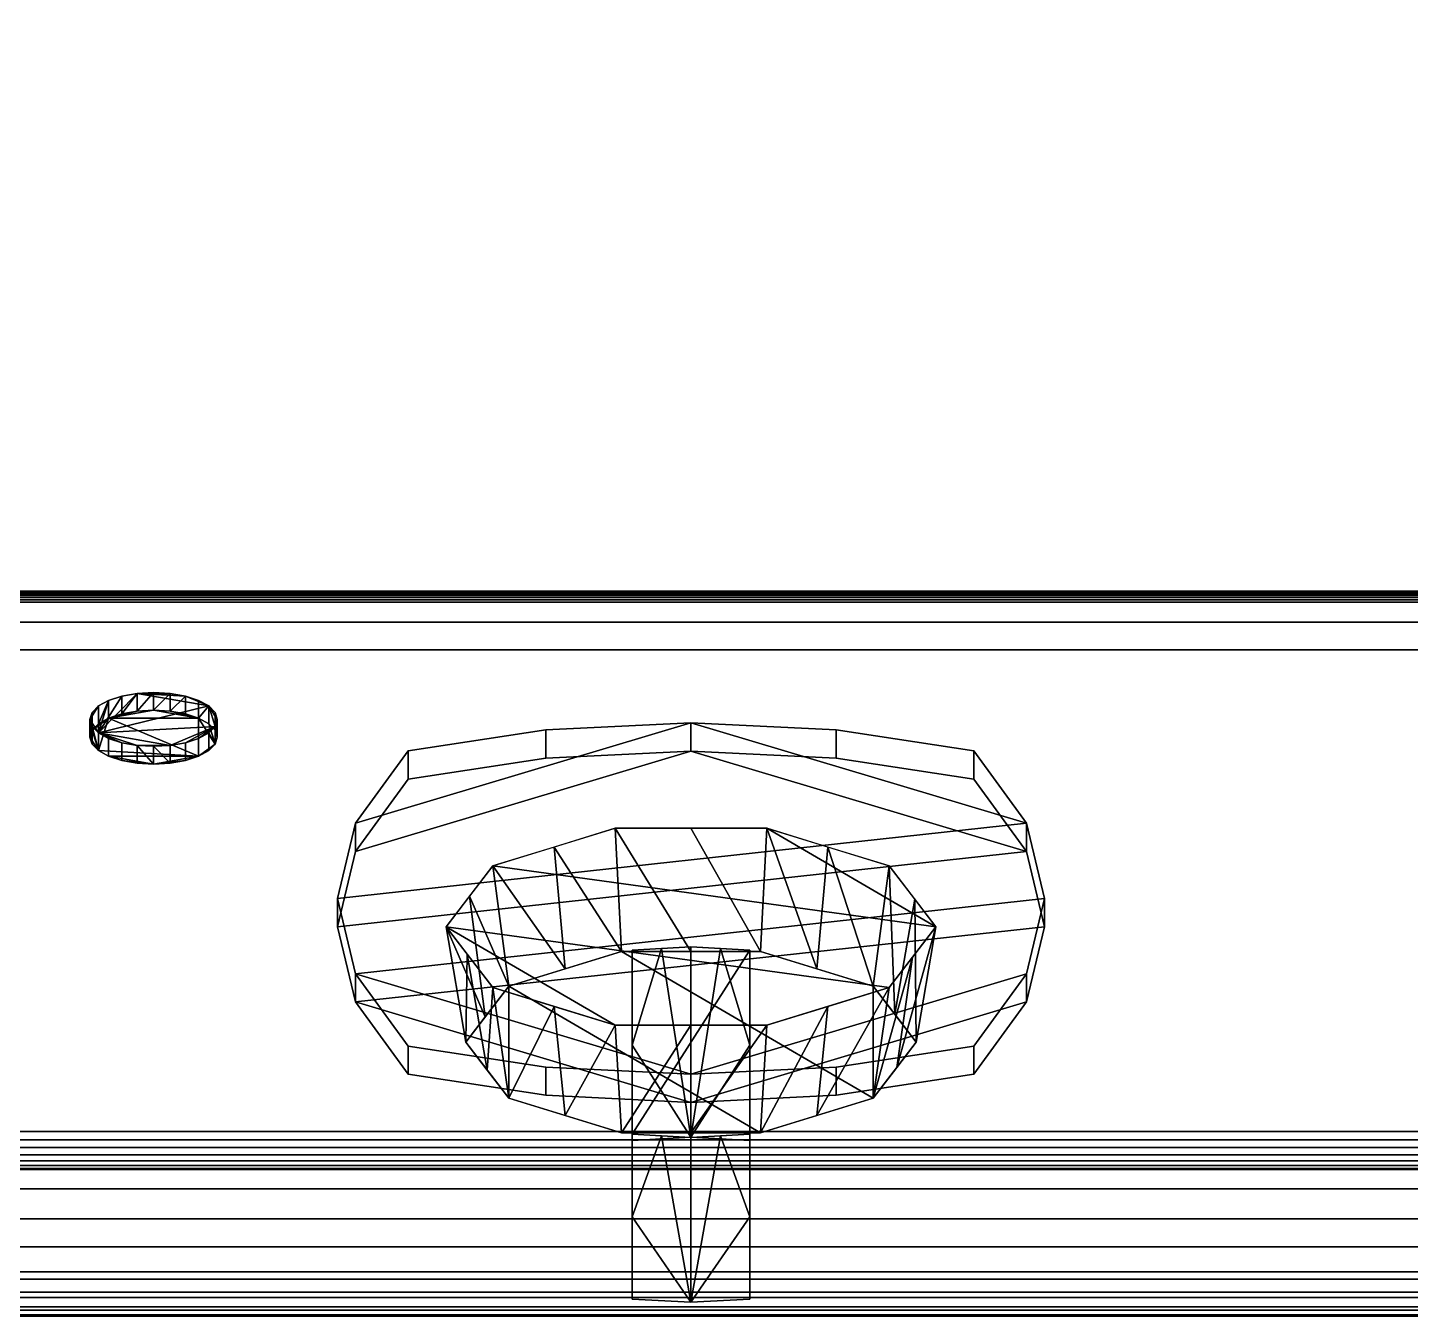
# Model space of a CAD drawing. Extents: x -1 to 1206, y -1086 to 56.
# Drawn here: x 382.3 to 523.4, y -930 to -798.5 of the extents above; entities that cross this region are included whole.
import ezdxf

# ---------------------------------------------------------------- set-up
doc = ezdxf.new("R2010")
doc.units = 0
for name, color, linetype in [('IQ_200_2D', 1, 'Continuous'), ('IQ_200_3D', 1, 'Continuous'), ('IQ_BLUE_3D', 5, 'Continuous'), ('IQ_YELLOW_3D', 2, 'Continuous')]:
    doc.layers.add(name, color=color, linetype=linetype)

msp = doc.modelspace()

# ---------------------------------------------------------------- linework, layer by layer
at = {"layer": 'IQ_200_2D', "linetype": 'Continuous'}
msp.add_line((1200, -930), (0, -930), dxfattribs=at)

# ---------------------------------------------------------------- meshes
at = {"layer": 'IQ_200_3D', "linetype": 'Continuous'}
mesh = msp.add_polyface(dxfattribs=at)
corners = [(1200, -856, 649), (0, -856, 649), (0, 0, 649), (1200, 0, 649)]
mesh.append_faces([[corners[k] for k in face] for face in [(0, 1, 2, 3)]])
mesh = msp.add_polyface(dxfattribs=at)
corners = [(1200, 0, 900), (0, 0, 900), (0, -917, 900), (1200, -917, 900)]
mesh.append_faces([[corners[k] for k in face] for face in [(0, 1, 2, 3)]])
mesh = msp.add_polyface(dxfattribs=at)
corners = [(1200, -856, 658.59), (1200, -856.03, 658.82), (1200, -856.12, 659.05), (1200, -856.25, 659.24), (1200, -856.43, 659.4), (1200, -856.64, 659.52), (1200, -856.87, 659.58), (1200, -857.1, 659.58), (0, -857.1, 659.58), (0, -856.87, 659.58), (0, -856.64, 659.52), (0, -856.43, 659.4), (0, -856.25, 659.24), (0, -856.12, 659.05), (0, -856.03, 658.82), (0, -856, 658.59)]
mesh.append_faces([[corners[k] for k in face] for face in [(9, 6, 7, 8)]], dxfattribs={"vtx0": -1})
mesh.append_faces([[corners[k] for k in face] for face in [(10, 5, 6, 9), (11, 4, 5, 10), (4, 11, 12, 3), (13, 2, 3, 12), (14, 1, 2, 13)]], dxfattribs={"vtx0": -1, "vtx2": -1})
mesh.append_faces([[corners[k] for k in face] for face in [(15, 0, 1, 14)]], dxfattribs={"vtx2": -1})
mesh = msp.add_polyface(dxfattribs=at)
corners = [(1200, -856, 658.59), (0, -856, 658.59), (0, -856, 649), (1200, -856, 649)]
mesh.append_faces([[corners[k] for k in face] for face in [(0, 1, 2, 3)]])
mesh = msp.add_polyface(dxfattribs=at)
corners = [(1200, -861.97, 659.07), (0, -861.97, 659.07), (0, -857.1, 659.58), (1200, -857.1, 659.58)]
mesh.append_faces([[corners[k] for k in face] for face in [(0, 1, 2, 3)]])
mesh = msp.add_polyface(dxfattribs=at)
corners = [(1200, -926.19, 877.8), (0, -926.19, 877.8), (0, -859.16, 810.77), (1200, -859.16, 810.77)]
mesh.append_faces([[corners[k] for k in face] for face in [(0, 1, 2, 3)]])
mesh = msp.add_polyface(dxfattribs=at)
corners = [(1200, -859.16, 810.77), (0, -859.16, 810.77), (0, -915, 691.02), (1200, -915, 691.02)]
mesh.append_faces([[corners[k] for k in face] for face in [(0, 1, 2, 3)]])
mesh = msp.add_polyface(dxfattribs=at)
corners = [(1200, -911.14, 653.9), (0, -911.14, 653.9), (0, -861.97, 659.07), (1200, -861.97, 659.07)]
mesh.append_faces([[corners[k] for k in face] for face in [(0, 1, 2, 3)]])
mesh = msp.add_polyface(dxfattribs=at)
corners = [(475, -890.24, 751.64), (470.23, -896.45, 738.33), (457.73, -900.29, 730.1), (442.27, -900.29, 730.1), (429.77, -896.45, 738.33), (425, -890.24, 751.64), (429.77, -884.03, 764.96), (442.27, -880.19, 773.19), (457.73, -880.19, 773.19), (470.23, -884.03, 764.96)]
mesh.append_faces([[corners[k] for k in face] for face in [(0, 8, 9)]], dxfattribs={"vtx0": -1})
mesh.append_faces([[corners[k] for k in face] for face in [(0, 6, 7, 8)]], dxfattribs={"vtx0": -1, "vtx3": -1})
mesh.append_faces([[corners[k] for k in face] for face in [(2, 3, 5, 1)]], dxfattribs={"vtx1": -1, "vtx2": -1})
mesh.append_faces([[corners[k] for k in face] for face in [(0, 1, 5, 6)]], dxfattribs={"vtx1": -1, "vtx3": -1})
mesh.append_faces([[corners[k] for k in face] for face in [(3, 4, 5)]], dxfattribs={"vtx2": -1})
mesh = msp.add_polyface(dxfattribs=at)
corners = [(475, -890.24, 751.64), (470.23, -884.03, 764.96), (457.73, -880.19, 773.19), (442.27, -880.19, 773.19), (429.77, -884.03, 764.96), (425, -890.24, 751.64), (427, -902.02, 757.14), (431.39, -896.31, 769.39), (442.89, -892.78, 776.96), (457.11, -892.78, 776.96), (468.61, -896.31, 769.39), (473, -902.02, 757.14), (428.98, -899.44, 762.67), (427.39, -887.13, 758.3), (436.02, -882.11, 769.08), (437.14, -894.54, 773.18), (450, -880.19, 773.19), (450, -892.78, 776.96), (472.84, -887.44, 757.66), (470.8, -899.17, 763.26), (463.98, -882.11, 769.08), (462.86, -894.54, 773.18)]
mesh.append_faces([[corners[k] for k in face] for face in [(8, 14, 15), (15, 4, 7), (7, 13, 12), (4, 15, 14), (2, 21, 20), (1, 19, 18)]], dxfattribs={"vtx0": -1, "vtx1": -1})
mesh.append_faces([[corners[k] for k in face] for face in [(12, 13, 5), (18, 19, 11), (20, 21, 10), (1, 10, 19), (9, 2, 16), (8, 3, 14), (10, 1, 20)]], dxfattribs={"vtx0": -1, "vtx2": -1})
mesh.append_faces([[corners[k] for k in face] for face in [(4, 13, 7), (9, 21, 2), (8, 17, 3)]], dxfattribs={"vtx1": -1, "vtx2": -1})
mesh.append_faces([[corners[k] for k in face] for face in [(17, 9, 16, 3)]], dxfattribs={"vtx1": -1, "vtx3": -1})
mesh.append_faces([[corners[k] for k in face] for face in [(5, 6, 12), (11, 0, 18)]], dxfattribs={"vtx2": -1})
mesh = msp.add_polyface(dxfattribs=at)
corners = [(425, -890.24, 751.64), (429.77, -896.45, 738.33), (442.27, -900.29, 730.1), (457.73, -900.29, 730.1), (470.23, -896.45, 738.33), (475, -890.24, 751.64), (473, -902.02, 757.14), (468.61, -907.74, 744.89), (457.11, -911.27, 737.31), (442.89, -911.27, 737.31), (431.39, -907.74, 744.89), (427, -902.02, 757.14), (471.02, -904.6, 751.61), (472.61, -893.35, 744.99), (463.98, -898.37, 734.21), (462.86, -909.5, 741.1), (450, -900.29, 730.1), (450, -911.27, 737.31), (427.16, -893.04, 745.63), (429.2, -904.88, 751.01), (436.02, -898.37, 734.21), (437.14, -909.5, 741.1)]
mesh.append_faces([[corners[k] for k in face] for face in [(8, 14, 15), (15, 4, 7), (7, 13, 12), (4, 15, 14), (2, 21, 20), (1, 19, 18)]], dxfattribs={"vtx0": -1, "vtx1": -1})
mesh.append_faces([[corners[k] for k in face] for face in [(12, 13, 5), (18, 19, 11), (20, 21, 10), (1, 10, 19), (9, 2, 16), (8, 3, 14), (10, 1, 20)]], dxfattribs={"vtx0": -1, "vtx2": -1})
mesh.append_faces([[corners[k] for k in face] for face in [(4, 13, 7), (9, 21, 2), (8, 17, 3)]], dxfattribs={"vtx1": -1, "vtx2": -1})
mesh.append_faces([[corners[k] for k in face] for face in [(17, 9, 16, 3)]], dxfattribs={"vtx1": -1, "vtx3": -1})
mesh.append_faces([[corners[k] for k in face] for face in [(5, 6, 12), (11, 0, 18)]], dxfattribs={"vtx2": -1})
mesh = msp.add_polyface(dxfattribs=at)
corners = [(473, -902.02, 757.14), (468.61, -896.31, 769.39), (457.11, -892.78, 776.96), (442.89, -892.78, 776.96), (431.39, -896.31, 769.39), (427, -902.02, 757.14), (431.39, -907.74, 744.89), (442.89, -911.27, 737.31), (457.11, -911.27, 737.31), (468.61, -907.74, 744.89)]
mesh.append_faces([[corners[k] for k in face] for face in [(6, 4, 5)]], dxfattribs={"vtx0": -1})
mesh.append_faces([[corners[k] for k in face] for face in [(4, 8, 9, 3)]], dxfattribs={"vtx0": -1, "vtx2": -1})
mesh.append_faces([[corners[k] for k in face] for face in [(9, 1, 2, 3)]], dxfattribs={"vtx0": -1, "vtx3": -1})
mesh.append_faces([[corners[k] for k in face] for face in [(7, 8, 4, 6)]], dxfattribs={"vtx1": -1, "vtx2": -1})
mesh.append_faces([[corners[k] for k in face] for face in [(9, 0, 1)]], dxfattribs={"vtx2": -1})
mesh = msp.add_polyface(dxfattribs=at)
corners = [(444, -892.64, 777.26), (450, -892.3, 777.98), (456, -892.64, 777.26), (456, -911.41, 737.02), (450, -911.74, 736.29), (444, -911.41, 737.02)]
mesh.append_faces([[corners[k] for k in face] for face in [(0, 1, 2, 5)]], dxfattribs={"vtx2": -1})
mesh.append_faces([[corners[k] for k in face] for face in [(2, 3, 4, 5)]], dxfattribs={"vtx3": -1})
mesh = msp.add_polyface(dxfattribs=at)
corners = [(456, -892.64, 777.26), (450, -892.3, 777.98), (444, -892.64, 777.26), (444, -912.04, 782.99), (450, -911.73, 783.65), (456, -912.04, 782.99), (456, -902.34, 780.12), (453, -892.47, 777.62), (447, -892.47, 777.62), (444, -902.34, 780.12)]
mesh.append_faces([[corners[k] for k in face] for face in [(8, 4, 1)]], dxfattribs={"vtx0": -1, "vtx1": -1})
mesh.append_faces([[corners[k] for k in face] for face in [(6, 7, 4), (8, 9, 4)]], dxfattribs={"vtx0": -1, "vtx1": -1, "vtx2": -1})
mesh.append_faces([[corners[k] for k in face] for face in [(7, 1, 4)]], dxfattribs={"vtx1": -1, "vtx2": -1})
mesh.append_faces([[corners[k] for k in face] for face in [(4, 5, 6), (6, 0, 7), (8, 2, 9), (9, 3, 4)]], dxfattribs={"vtx2": -1})
mesh = msp.add_polyface(dxfattribs=at)
corners = [(444, -911.41, 737.02), (444, -928.26, 748.2), (444, -912.04, 782.99), (444, -892.64, 777.26)]
mesh.append_faces([[corners[k] for k in face] for face in [(0, 1, 2, 3)]])
mesh = msp.add_polyface(dxfattribs=at)
corners = [(456, -892.64, 777.26), (456, -912.04, 782.99), (456, -928.26, 748.2), (456, -911.41, 737.02)]
mesh.append_faces([[corners[k] for k in face] for face in [(0, 1, 2, 3)]])
mesh = msp.add_polyface(dxfattribs=at)
corners = [(1200, -911.14, 653.9), (1200, -911.97, 653.92), (1200, -912.78, 654.13), (1200, -913.52, 654.52), (1200, -914.14, 655.08), (1200, -914.61, 655.77), (1200, -914.9, 656.55), (1200, -915, 657.38), (0, -915, 657.38), (0, -914.9, 656.55), (0, -914.61, 655.77), (0, -914.14, 655.08), (0, -913.52, 654.52), (0, -912.78, 654.13), (0, -911.97, 653.92), (0, -911.14, 653.9)]
mesh.append_faces([[corners[k] for k in face] for face in [(1, 14, 15, 0)]], dxfattribs={"vtx0": -1})
mesh.append_faces([[corners[k] for k in face] for face in [(6, 9, 10, 5), (5, 10, 11, 4), (4, 11, 12, 3), (3, 12, 13, 2), (2, 13, 14, 1)]], dxfattribs={"vtx0": -1, "vtx2": -1})
mesh.append_faces([[corners[k] for k in face] for face in [(7, 8, 9, 6)]], dxfattribs={"vtx2": -1})
mesh = msp.add_polyface(dxfattribs=at)
corners = [(444, -911.41, 737.02), (450, -911.74, 736.29), (456, -911.41, 737.02), (456, -928.26, 748.2), (450, -928.57, 747.53), (444, -928.26, 748.2), (444, -919.83, 742.61), (447, -911.57, 736.65), (453, -911.57, 736.65), (456, -919.83, 742.61)]
mesh.append_faces([[corners[k] for k in face] for face in [(8, 4, 1)]], dxfattribs={"vtx0": -1, "vtx1": -1})
mesh.append_faces([[corners[k] for k in face] for face in [(6, 7, 4), (8, 9, 4)]], dxfattribs={"vtx0": -1, "vtx1": -1, "vtx2": -1})
mesh.append_faces([[corners[k] for k in face] for face in [(7, 1, 4)]], dxfattribs={"vtx1": -1, "vtx2": -1})
mesh.append_faces([[corners[k] for k in face] for face in [(4, 5, 6), (6, 0, 7), (8, 2, 9), (9, 3, 4)]], dxfattribs={"vtx2": -1})
mesh = msp.add_polyface(dxfattribs=at)
corners = [(444, -912.04, 782.99), (444, -928.26, 748.2), (450, -928.57, 747.53), (456, -928.26, 748.2), (456, -912.04, 782.99), (450, -911.73, 783.65)]
mesh.append_faces([[corners[k] for k in face] for face in [(0, 1, 2, 5)]], dxfattribs={"vtx2": -1})
mesh.append_faces([[corners[k] for k in face] for face in [(2, 3, 4, 5)]], dxfattribs={"vtx3": -1})
mesh = msp.add_polyface(dxfattribs=at)
corners = [(1200, -915, 691.02), (0, -915, 691.02), (0, -915, 657.38), (1200, -915, 657.38)]
mesh.append_faces([[corners[k] for k in face] for face in [(0, 1, 2, 3)]])
mesh = msp.add_polyface(dxfattribs=at)
corners = [(1200, -926.19, 877.8), (1200, -928.08, 880.2), (1200, -929.37, 882.97), (1200, -929.96, 885.97), (1200, -929.85, 889.03), (1200, -929.02, 891.97), (1200, -927.53, 894.64), (1200, -925.45, 896.88), (1200, -922.91, 898.58), (1200, -920.04, 899.64), (1200, -917, 900), (0, -917, 900), (0, -920.04, 899.64), (0, -922.91, 898.58), (0, -925.45, 896.88), (0, -927.53, 894.64), (0, -929.02, 891.97), (0, -929.85, 889.03), (0, -929.96, 885.97), (0, -929.37, 882.97), (0, -928.08, 880.2), (0, -926.19, 877.8)]
mesh.append_faces([[corners[k] for k in face] for face in [(1, 20, 21, 0)]], dxfattribs={"vtx0": -1})
mesh.append_faces([[corners[k] for k in face] for face in [(9, 12, 13, 8), (7, 14, 15, 6), (8, 13, 14, 7), (6, 15, 16, 5), (4, 17, 18, 3), (2, 19, 20, 1), (3, 18, 19, 2), (17, 4, 5, 16)]], dxfattribs={"vtx0": -1, "vtx2": -1})
mesh.append_faces([[corners[k] for k in face] for face in [(10, 11, 12, 9)]], dxfattribs={"vtx2": -1})
at = {"layer": 'IQ_BLUE_3D', "linetype": 'Continuous'}
mesh = msp.add_polyface(dxfattribs=at)
corners = [(478.88, -902.43, 718), (464.83, -904.56, 713.42), (450, -905.29, 711.86), (435.17, -904.56, 713.42), (421.12, -902.43, 718), (415.75, -895.05, 733.83), (413.93, -887.36, 750.3), (415.75, -879.68, 766.78), (421.12, -872.3, 782.61), (435.17, -870.16, 787.19), (450, -869.44, 788.74), (464.83, -870.16, 787.19), (478.88, -872.3, 782.61), (484.25, -879.68, 766.78), (486.07, -887.36, 750.3), (484.25, -895.05, 733.83)]
mesh.append_faces([[corners[k] for k in face] for face in [(5, 2, 3, 4)]], dxfattribs={"vtx0": -1})
mesh.append_faces([[corners[k] for k in face] for face in [(15, 2, 5, 14)]], dxfattribs={"vtx0": -1, "vtx1": -1, "vtx2": -1})
mesh.append_faces([[corners[k] for k in face] for face in [(14, 5, 6, 13)]], dxfattribs={"vtx0": -1, "vtx2": -1})
mesh.append_faces([[corners[k] for k in face] for face in [(13, 6, 7, 10)]], dxfattribs={"vtx0": -1, "vtx2": -1, "vtx3": -1})
mesh.append_faces([[corners[k] for k in face] for face in [(11, 12, 13, 10)]], dxfattribs={"vtx2": -1})
mesh.append_faces([[corners[k] for k in face] for face in [(15, 0, 1, 2), (7, 8, 9, 10)]], dxfattribs={"vtx3": -1})
mesh = msp.add_polyface(dxfattribs=at)
corners = [(421.12, -875.18, 783.95), (435.17, -873.04, 788.53), (450, -872.31, 790.08), (464.83, -873.04, 788.53), (478.88, -875.18, 783.95), (478.88, -872.3, 782.61), (464.83, -870.16, 787.19), (450, -869.44, 788.74), (435.17, -870.16, 787.19), (421.12, -872.3, 782.61)]
mesh.append_faces([[corners[k] for k in face] for face in [(5, 6, 3, 4), (0, 1, 8, 9)]], dxfattribs={"vtx1": -1})
mesh.append_faces([[corners[k] for k in face] for face in [(2, 3, 6, 7), (7, 8, 1, 2)]], dxfattribs={"vtx1": -1, "vtx3": -1})
mesh = msp.add_polyface(dxfattribs=at)
corners = [(421.12, -905.3, 719.34), (415.75, -897.92, 735.17), (413.93, -890.24, 751.64), (415.75, -882.56, 768.12), (421.12, -875.18, 783.95), (421.12, -872.3, 782.61), (415.75, -879.68, 766.78), (413.93, -887.36, 750.3), (415.75, -895.05, 733.83), (421.12, -902.43, 718)]
mesh.append_faces([[corners[k] for k in face] for face in [(5, 6, 3, 4), (0, 1, 8, 9)]], dxfattribs={"vtx1": -1})
mesh.append_faces([[corners[k] for k in face] for face in [(2, 3, 6, 7), (7, 8, 1, 2)]], dxfattribs={"vtx1": -1, "vtx3": -1})
mesh = msp.add_polyface(dxfattribs=at)
corners = [(478.88, -875.18, 783.95), (484.25, -882.56, 768.12), (486.07, -890.24, 751.64), (484.25, -897.92, 735.17), (478.88, -905.3, 719.34), (478.88, -902.43, 718), (484.25, -895.05, 733.83), (486.07, -887.36, 750.3), (484.25, -879.68, 766.78), (478.88, -872.3, 782.61)]
mesh.append_faces([[corners[k] for k in face] for face in [(5, 6, 3, 4), (0, 1, 8, 9)]], dxfattribs={"vtx1": -1})
mesh.append_faces([[corners[k] for k in face] for face in [(2, 3, 6, 7), (7, 8, 1, 2)]], dxfattribs={"vtx1": -1, "vtx3": -1})
mesh = msp.add_polyface(dxfattribs=at)
corners = [(478.88, -905.3, 719.34), (484.25, -897.92, 735.17), (486.07, -890.24, 751.64), (484.25, -882.56, 768.12), (478.88, -875.18, 783.95), (464.83, -873.04, 788.53), (450, -872.31, 790.08), (435.17, -873.04, 788.53), (421.12, -875.18, 783.95), (415.75, -882.56, 768.12), (413.93, -890.24, 751.64), (415.75, -897.92, 735.17), (421.12, -905.3, 719.34), (435.17, -907.44, 714.76), (450, -908.16, 713.2), (464.83, -907.44, 714.76)]
mesh.append_faces([[corners[k] for k in face] for face in [(11, 14, 1, 2)]], dxfattribs={"vtx0": -1, "vtx1": -1, "vtx3": -1})
mesh.append_faces([[corners[k] for k in face] for face in [(5, 6, 3, 4)]], dxfattribs={"vtx1": -1})
mesh.append_faces([[corners[k] for k in face] for face in [(9, 10, 3, 6)]], dxfattribs={"vtx1": -1, "vtx2": -1, "vtx3": -1})
mesh.append_faces([[corners[k] for k in face] for face in [(2, 3, 10, 11)]], dxfattribs={"vtx1": -1, "vtx3": -1})
mesh.append_faces([[corners[k] for k in face] for face in [(7, 8, 9, 6), (15, 0, 1, 14)]], dxfattribs={"vtx2": -1})
mesh.append_faces([[corners[k] for k in face] for face in [(11, 12, 13, 14)]], dxfattribs={"vtx3": -1})
mesh = msp.add_polyface(dxfattribs=at)
corners = [(478.88, -905.3, 719.34), (464.83, -907.44, 714.76), (450, -908.16, 713.2), (435.17, -907.44, 714.76), (421.12, -905.3, 719.34), (421.12, -902.43, 718), (435.17, -904.56, 713.42), (450, -905.29, 711.86), (464.83, -904.56, 713.42), (478.88, -902.43, 718)]
mesh.append_faces([[corners[k] for k in face] for face in [(5, 6, 3, 4), (0, 1, 8, 9)]], dxfattribs={"vtx1": -1})
mesh.append_faces([[corners[k] for k in face] for face in [(2, 3, 6, 7), (7, 8, 1, 2)]], dxfattribs={"vtx1": -1, "vtx3": -1})
at = {"layer": 'IQ_YELLOW_3D', "linetype": 'Continuous'}
mesh = msp.add_polyface(dxfattribs=at)
corners = [(395.14, -871.82, 783.62), (393.46, -871.73, 783.82), (391.89, -871.46, 784.41), (390.54, -871.02, 785.35), (389.51, -870.45, 786.57), (388.86, -869.79, 787.99), (388.64, -869.08, 789.51), (388.86, -868.37, 791.04), (389.51, -867.7, 792.46), (390.54, -867.14, 793.68), (391.89, -866.7, 794.62), (393.46, -866.42, 795.2), (395.14, -866.33, 795.41), (396.82, -866.42, 795.2), (398.39, -866.7, 794.62), (399.74, -867.14, 793.68), (400.77, -867.7, 792.46), (401.42, -868.37, 791.04), (401.64, -869.08, 789.51), (401.42, -869.79, 787.99), (400.77, -870.45, 786.57), (399.74, -871.02, 785.35), (398.39, -871.46, 784.41), (396.82, -871.73, 783.82)]
mesh.append_faces([[corners[k] for k in face] for face in [(4, 2, 3), (16, 14, 15), (18, 16, 17), (21, 19, 20)]], dxfattribs={"vtx0": -1})
mesh.append_faces([[corners[k] for k in face] for face in [(11, 4, 10), (22, 19, 21)]], dxfattribs={"vtx0": -1, "vtx1": -1})
mesh.append_faces([[corners[k] for k in face] for face in [(4, 6, 8), (1, 4, 23), (16, 4, 11), (11, 14, 16), (19, 4, 16), (4, 19, 23)]], dxfattribs={"vtx0": -1, "vtx1": -1, "vtx2": -1})
mesh.append_faces([[corners[k] for k in face] for face in [(4, 9, 10), (4, 8, 9), (4, 1, 2), (19, 22, 23), (16, 18, 19)]], dxfattribs={"vtx0": -1, "vtx2": -1})
mesh.append_faces([[corners[k] for k in face] for face in [(13, 14, 11)]], dxfattribs={"vtx1": -1, "vtx2": -1})
mesh.append_faces([[corners[k] for k in face] for face in [(6, 7, 8), (4, 5, 6), (23, 0, 1), (11, 12, 13)]], dxfattribs={"vtx2": -1})
mesh = msp.add_polyface(dxfattribs=at)
corners = [(395.14, -873.64, 784.47), (393.46, -873.54, 784.67), (391.89, -873.27, 785.26), (390.54, -872.83, 786.19), (389.51, -872.26, 787.41), (388.86, -871.6, 788.84), (388.64, -870.89, 790.36), (388.86, -870.18, 791.88), (389.51, -869.52, 793.31), (390.54, -868.95, 794.53), (391.89, -868.51, 795.46), (393.46, -868.24, 796.05), (395.14, -868.14, 796.25), (395.14, -866.33, 795.41), (393.46, -866.42, 795.2), (391.89, -866.7, 794.62), (390.54, -867.14, 793.68), (389.51, -867.7, 792.46), (388.86, -868.37, 791.04), (388.64, -869.08, 789.51), (388.86, -869.79, 787.99), (389.51, -870.45, 786.57), (390.54, -871.02, 785.35), (391.89, -871.46, 784.41), (393.46, -871.73, 783.82), (395.14, -871.82, 783.62)]
mesh.append_faces([[corners[k] for k in face] for face in [(14, 11, 13), (15, 10, 14), (9, 16, 8), (20, 5, 19), (21, 4, 20)]], dxfattribs={"vtx0": -1, "vtx1": -1})
mesh.append_faces([[corners[k] for k in face] for face in [(8, 16, 17), (14, 10, 11), (19, 5, 6)]], dxfattribs={"vtx0": -1, "vtx2": -1})
mesh.append_faces([[corners[k] for k in face] for face in [(25, 0, 24)]], dxfattribs={"vtx1": -1})
mesh.append_faces([[corners[k] for k in face] for face in [(6, 7, 18), (18, 19, 6), (4, 5, 20), (0, 1, 24)]], dxfattribs={"vtx1": -1, "vtx2": -1})
mesh.append_faces([[corners[k] for k in face] for face in [(15, 16, 9, 10), (17, 18, 7, 8), (22, 23, 2, 3), (21, 22, 3, 4), (23, 24, 1, 2)]], dxfattribs={"vtx1": -1, "vtx3": -1})
mesh.append_faces([[corners[k] for k in face] for face in [(11, 12, 13)]], dxfattribs={"vtx2": -1})
mesh = msp.add_polyface(dxfattribs=at)
corners = [(395.14, -868.14, 796.25), (396.82, -868.24, 796.05), (398.39, -868.51, 795.46), (399.74, -868.95, 794.53), (400.77, -869.52, 793.31), (401.42, -870.18, 791.88), (401.64, -870.89, 790.36), (401.42, -871.6, 788.84), (400.77, -872.26, 787.41), (399.74, -872.83, 786.19), (398.39, -873.27, 785.26), (396.82, -873.54, 784.67), (395.14, -873.64, 784.47), (395.14, -871.82, 783.62), (396.82, -871.73, 783.82), (398.39, -871.46, 784.41), (399.74, -871.02, 785.35), (400.77, -870.45, 786.57), (401.42, -869.79, 787.99), (401.64, -869.08, 789.51), (401.42, -868.37, 791.04), (400.77, -867.7, 792.46), (399.74, -867.14, 793.68), (398.39, -866.7, 794.62), (396.82, -866.42, 795.2), (395.14, -866.33, 795.41)]
mesh.append_faces([[corners[k] for k in face] for face in [(14, 11, 13), (22, 3, 21), (2, 23, 1)]], dxfattribs={"vtx0": -1, "vtx1": -1})
mesh.append_faces([[corners[k] for k in face] for face in [(7, 17, 18), (5, 19, 20), (1, 23, 24), (21, 3, 4), (19, 5, 6)]], dxfattribs={"vtx0": -1, "vtx2": -1})
mesh.append_faces([[corners[k] for k in face] for face in [(25, 0, 24)]], dxfattribs={"vtx1": -1})
mesh.append_faces([[corners[k] for k in face] for face in [(7, 8, 17), (6, 7, 18), (18, 19, 6), (0, 1, 24)]], dxfattribs={"vtx1": -1, "vtx2": -1})
mesh.append_faces([[corners[k] for k in face] for face in [(14, 15, 10, 11), (16, 17, 8, 9), (15, 16, 9, 10), (20, 21, 4, 5), (22, 23, 2, 3)]], dxfattribs={"vtx1": -1, "vtx3": -1})
mesh.append_faces([[corners[k] for k in face] for face in [(11, 12, 13)]], dxfattribs={"vtx2": -1})
mesh = msp.add_polyface(dxfattribs=at)
corners = [(395.14, -873.64, 784.47), (396.82, -873.54, 784.67), (398.39, -873.27, 785.26), (399.74, -872.83, 786.19), (400.77, -872.26, 787.41), (401.42, -871.6, 788.84), (401.64, -870.89, 790.36), (401.42, -870.18, 791.88), (400.77, -869.52, 793.31), (399.74, -868.95, 794.53), (398.39, -868.51, 795.46), (396.82, -868.24, 796.05), (395.14, -868.14, 796.25), (393.46, -868.24, 796.05), (391.89, -868.51, 795.46), (390.54, -868.95, 794.53), (389.51, -869.52, 793.31), (388.86, -870.18, 791.88), (388.64, -870.89, 790.36), (388.86, -871.6, 788.84), (389.51, -872.26, 787.41), (390.54, -872.83, 786.19), (391.89, -873.27, 785.26), (393.46, -873.54, 784.67)]
mesh.append_faces([[corners[k] for k in face] for face in [(11, 9, 10), (5, 3, 4), (2, 0, 1), (17, 15, 16), (0, 22, 23)]], dxfattribs={"vtx0": -1})
mesh.append_faces([[corners[k] for k in face] for face in [(9, 5, 8), (18, 20, 17), (22, 0, 21)]], dxfattribs={"vtx0": -1, "vtx1": -1})
mesh.append_faces([[corners[k] for k in face] for face in [(15, 3, 9), (5, 9, 3), (15, 9, 12), (20, 3, 15), (15, 17, 20), (21, 0, 3)]], dxfattribs={"vtx0": -1, "vtx1": -1, "vtx2": -1})
mesh.append_faces([[corners[k] for k in face] for face in [(5, 7, 8), (15, 12, 13)]], dxfattribs={"vtx0": -1, "vtx2": -1})
mesh.append_faces([[corners[k] for k in face] for face in [(11, 12, 9), (2, 3, 0), (20, 21, 3)]], dxfattribs={"vtx1": -1, "vtx2": -1})
mesh.append_faces([[corners[k] for k in face] for face in [(5, 6, 7), (13, 14, 15), (18, 19, 20)]], dxfattribs={"vtx2": -1})

doc.saveas('drawing.dxf')
